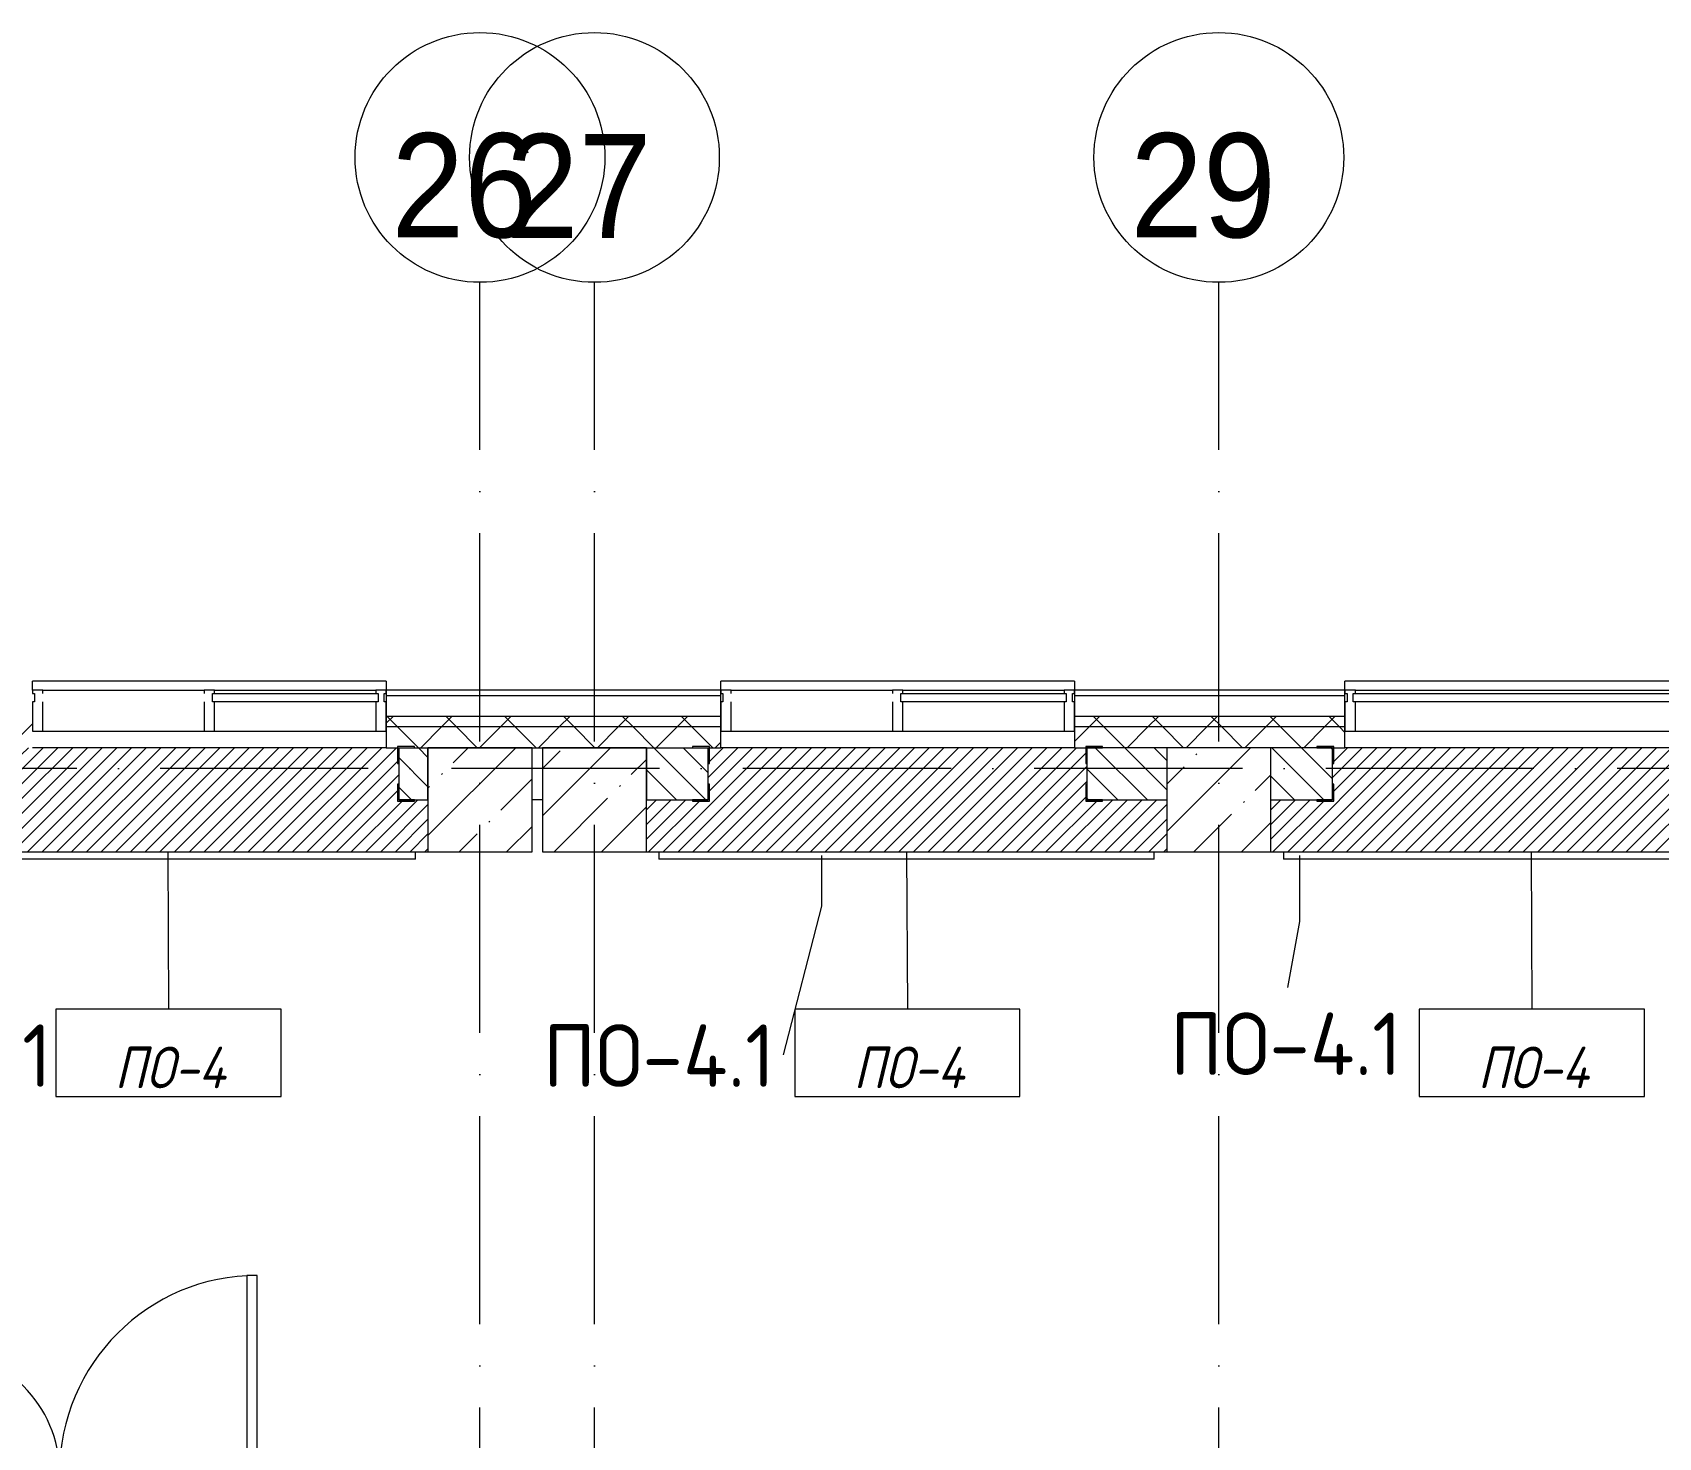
# Model space of a CAD drawing. Header units: millimetres. Extents: x -6467 to 106027, y -7090 to 195095.
# Drawn here: x 36009 to 43822, y 108782 to 115531 of the extents above; entities that cross this region are included whole.
import ezdxf

# ---------------------------------------------------------------- set-up
doc = ezdxf.new("R2010")
doc.units = ezdxf.units.MM
doc.linetypes.add('50_200_ШТРИХ_1Т_ш5_п1_п1_', pattern=[1400, 1000, -200, 0, -200])
for name, color, linetype, lineweight in [('A-DOOR', 7, 'Continuous', 9), ('A-DOOR-2', 7, 'Continuous', 5), ('A-DOOR-FRAM', 7, 'Continuous', 9), ('A-DOOR-FRAM-2', 7, 'Continuous', 5), ('A-FLOR', 7, 'Continuous', 9), ('A-FLOR-IDEN', 7, 'Continuous', 9), ('A-GLAZ', 7, 'Continuous', 5), ('A-GLAZ-CWMG', 7, 'Continuous', 9), ('A-GLAZ-CWMG-1', 7, 'Continuous', 20), ('A-WALL', 7, 'Continuous', 5), ('A-WALL-FNSH-1', 7, 'Continuous', 5), ('A-WALL-IDEN', 7, 'Continuous', 9), ('I-WALL', 7, 'Continuous', 5), ('S-COLS', 7, 'Continuous', 9), ('S-COLS-1', 7, 'Continuous', 5)]:
    doc.layers.add(name, color=color, linetype=linetype, lineweight=lineweight)
for name, color, linetype, lineweight, true_color in [('A-FLOR-PATT-1', 7, 'Continuous', 5, 0xd61c12), ('A-GENM-1', 7, 'Continuous', 9, 0xaaaaaa), ('A-GENM-2', 7, 'Continuous', 20, 0xaaaaaa), ('Оси-1', 7, 'Continuous', 20, 0xaaaaaa), ('Оси-2', 7, 'Continuous', 9, 0xaaaaaa), ('Оси-3', 7, '50_200_ШТРИХ_1Т_ш5_п1_п1_', 9, 0xaaaaaa)]:
    doc.layers.add(name, color=color, linetype=linetype, lineweight=lineweight, true_color=true_color)
doc.styles.add('Arial', font='arial.ttf', dxfattribs={"width": 0.9, "height": 500})
doc.styles.add('GOST Common', font='', dxfattribs={"height": 300})
doc.styles.add('GOST Common_I', font='', dxfattribs={"width": 0.9, "height": 200})
doc.styles.get('GOST Common').set_extended_font_data('GOST Common')
doc.styles.get('GOST Common_I').set_extended_font_data('GOST Common', italic=True)
pattern_1 = [(45, (109.45, 102614.03), (-141.42136, 141.42136), []), (135, (109.45, 102614.03), (-141.42136, -141.42136), [])]
pattern_2 = [(45, (109.45, 102614.03), (-228.0985, 228.0985), []), (45, (337.55, 102614.03), (-228.0985, 228.0985), [403.225, -80.645, 6.706, -73.939])]
pattern_3 = [(135, (109.45, 102614.03), (-70.71068, -70.71068), [])]

# ---------------------------------------------------------------- blocks, each defined once
blk = doc.blocks.new('BSC_Колонна _Прямоугольная - 500х500-V202-АИ_План этажа Радиаторы_3')
at = {"layer": 'S-COLS-1'}
h = blk.add_hatch(dxfattribs=at)
h.set_pattern_fill('FP_152', color=256, style=0, pattern_type=2)
h.set_pattern_definition([(45, (-41600, -9231.04), (-228.0985, 228.0985), []), (45, (-41371.9, -9231.04), (-228.0985, 228.0985), [403.225, -80.645, 6.706, -73.939])])
h.paths.add_polyline_path([(-250, -250), (250, -250), (250, 250), (-250, 250)])
for p, q in [((250, 250), (-250, 250)), ((-250, 250), (-250, -250)), ((250, -250), (250, 250)), ((-250, -250), (250, -250))]:
    blk.add_line(p, q, dxfattribs=at)
blk = doc.blocks.new('Прямоугольный импост - Импост структурный с накладкой - 180мм-22437111-АИ_План этажа Радиаторы_3')
at = {"layer": 'A-GLAZ-CWMG-1'}
for p, q in [((-50, 0), (-50, 17)), ((-50, 17), (0, 17)), ((0, 0), (-10, 0)), ((-10, 0), (-10, -40)), ((0, 17), (0, 0)), ((-50, -180), (-50, -40)), ((-10, -40), (0, -40)), ((0, -40), (0, -180)), ((0, -180), (-50, -180))]:
    blk.add_line(p, q, dxfattribs=at)
blk = doc.blocks.new('Прямоугольный импост - Импост структурный с накладкой - 180мм-22071093-АИ_План этажа Радиаторы_3')
at = {"layer": 'A-GLAZ-CWMG'}
for p, q in [((49825, 55111), (49050, 55111)), ((49825, 54931), (49050, 54931)), ((49825, 54914), (49050, 54914))]:
    blk.add_line(p, q, dxfattribs=at)
blk = doc.blocks.new('Прямоугольный импост - Импост структурный с накладкой - 180мм-22437098-АИ_План этажа Радиаторы_3')
at = {"layer": 'A-GLAZ-CWMG-1'}
for p, q in [((-50, 0), (-50, 17)), ((-50, 17), (0, 17)), ((-40, 0), (-50, 0)), ((-40, -40), (-40, 0)), ((0, 0), (-10, 0)), ((-10, 0), (-10, -40)), ((0, 17), (0, 0)), ((-50, -180), (-50, -40)), ((-50, -40), (-40, -40)), ((-10, -40), (0, -40)), ((0, -40), (0, -180)), ((0, -180), (-50, -180))]:
    blk.add_line(p, q, dxfattribs=at)
blk = doc.blocks.new('Прямоугольный импост - Импост структурный с накладкой - 180мм-22437089-АИ_План этажа Радиаторы_3')
at = {"layer": 'A-GLAZ-CWMG'}
for p, q in [((53650, 55111), (52050, 55111)), ((53650, 54931), (52050, 54931)), ((53650, 54914), (52050, 54914))]:
    blk.add_line(p, q, dxfattribs=at)
blk = doc.blocks.new('Прямоугольный импост - Импост структурный с накладкой - 180мм-V176-АИ_План этажа Радиаторы_3')
at = {"layer": 'A-GLAZ-CWMG'}
for p, q in [((6638, 55111), (5863, 55111)), ((6638, 54914), (5863, 54914))]:
    blk.add_line(p, q, dxfattribs=at)
blk = doc.blocks.new('Прямоугольный импост - Импост структурный с накладкой - 180мм-V179-АИ_План этажа Радиаторы_3')
at = {"layer": 'A-GLAZ-CWMG-1'}
for p, q in [((-25, 0), (-25, 17)), ((-25, 17), (25, 17)), ((-15, 0), (-25, 0)), ((-15, -40), (-15, 0)), ((25, 17), (25, 0)), ((-25, -180), (-25, -40)), ((-25, -40), (-15, -40)), ((25, -40), (25, -180)), ((25, -180), (-25, -180))]:
    blk.add_line(p, q, dxfattribs=at)
blk = doc.blocks.new('Прямоугольный импост - Импост структурный с накладкой - 180мм-22437157-АИ_План этажа Радиаторы_3')
at = {"layer": 'A-GLAZ-CWMG-1'}
for p, q in [((0, 17), (-50, 17)), ((-50, 17), (-50, 0)), ((-50, 0), (-40, 0)), ((-40, 0), (-40, -40)), ((-10, -40), (-10, 0)), ((-10, 0), (0, 0)), ((0, 0), (0, 17)), ((-40, -40), (-50, -40)), ((-50, -40), (-50, -180)), ((0, -40), (-10, -40)), ((0, -180), (0, -40)), ((-50, -180), (0, -180))]:
    blk.add_line(p, q, dxfattribs=at)
blk = doc.blocks.new('110_Дверь_СКБ_2Ст_Наружная1 - СОШ_Д-07_1760_1440_х2400мм_Все учебные помещения_ читальные залы-25236254-АИ_План этажа Радиаторы_3')
at = {"layer": 'A-DOOR-2'}
h = blk.add_hatch(dxfattribs=at)
h.set_pattern_fill('FP_117', color=256, style=0, pattern_type=2)
h.set_pattern_definition([(135, (1456.41, 189.685), (-14.14214, -14.14214), []), (225, (1456.41, 189.685), (14.14214, -14.14214), [])])
h.paths.add_polyline_path([(899.5, -115), (899.5, 115), (839.5, 115), (839.5, -115)])
at = {"layer": 'A-DOOR-FRAM-2'}
h = blk.add_hatch(dxfattribs=at)
h.set_pattern_fill('FP_118', color=256, style=0, pattern_type=2)
h.set_pattern_definition([(45, (-666.384, 189.685), (-14.1421, 14.1421), []), (135, (-666.384, 189.685), (-14.1421, -14.1421), [])])
h.paths.add_polyline_path([(-800.5, -115), (-800.5, 115), (-860.5, 115), (-860.5, -115)])
at = {"layer": 'A-DOOR'}
for p, q in [((789.5, 990), (739.5, 990)), ((739.5, 990), (739.5, 40)), ((789.5, 40), (789.5, 990)), ((-750.5, 630), (-750.5, 40)), ((-700.5, 630), (-750.5, 630)), ((-700.5, 40), (-700.5, 630)), ((-750.5, 40), (-700.5, 40)), ((739.5, 40), (789.5, 40))]:
    blk.add_line(p, q, dxfattribs=at)
at = {"layer": 'A-DOOR-2'}
for p, q in [((-792.5, 123), (-862.5, 123)), ((-862.5, 123), (-862.5, 115)), ((-862.5, 115), (-800.5, 115)), ((-800.5, 115), (-800.5, 40)), ((-792.5, 40), (-792.5, 123)), ((901.5, 123), (831.5, 123)), ((831.5, 123), (831.5, 40)), ((839.5, 40), (839.5, 115)), ((839.5, 115), (901.5, 115)), ((901.5, 115), (901.5, 123)), ((-800.5, 40), (-792.5, 40)), ((831.5, 40), (839.5, 40)), ((-792.5, -40), (-800.5, -40)), ((-800.5, -40), (-800.5, -115)), ((-792.5, -123), (-792.5, -40)), ((839.5, -40), (831.5, -40)), ((831.5, -40), (831.5, -123)), ((839.5, -115), (839.5, -40)), ((-862.5, -115), (-862.5, -123)), ((-800.5, -115), (-862.5, -115)), ((-862.5, -123), (-792.5, -123)), ((831.5, -123), (901.5, -123)), ((901.5, -115), (839.5, -115)), ((901.5, -123), (901.5, -115))]:
    blk.add_line(p, q, dxfattribs=at)
for centre, radius, start, end in [((789.5, 40), 950, 90, 180), ((-750.5, 40), 590, 0, 90)]:
    blk.add_arc(centre, radius, start, end, dxfattribs=at)
at = {"layer": 'A-DOOR-FRAM'}
for p, q in [((-800.5, 115), (-860.5, 115)), ((-860.5, 115), (-860.5, -115)), ((-800.5, -115), (-800.5, 115)), ((899.5, 115), (839.5, 115)), ((839.5, 115), (839.5, -115)), ((899.5, -115), (899.5, 115)), ((-750.5, 40), (-800.5, 40)), ((-800.5, 40), (-800.5, -40)), ((-750.5, -10), (-750.5, 40)), ((789.5, 40), (789.5, -10)), ((839.5, 40), (789.5, 40)), ((839.5, -40), (839.5, 40)), ((-800.5, -40), (-740.5, -40)), ((-740.5, -10), (-750.5, -10)), ((-740.5, -40), (-740.5, -10)), ((789.5, -10), (779.5, -10)), ((779.5, -10), (779.5, -40)), ((779.5, -40), (839.5, -40)), ((-860.5, -115), (-800.5, -115)), ((839.5, -115), (899.5, -115))]:
    blk.add_line(p, q, dxfattribs=at)
blk = doc.blocks.new('Фахверк _газобетон торцы_668 - Фахверк _газобетон торцы_-25585172-АИ_План этажа Радиаторы_3')
at = {"layer": 'A-GENM-2'}
for p, q in [((89406, 11134.7), (89325, 11134.7)), ((89325, 11134.7), (89325, 11128.7)), ((89325, 11128.7), (89400, 11128.7)), ((89400, 11128.7), (89400, 11053.7)), ((89406, 11053.7), (89406, 11134.7)), ((89400, 11053.7), (89406, 11053.7)), ((89400, 10953.7), (89400, 10878.7)), ((89406, 10953.7), (89400, 10953.7)), ((89406, 10872.7), (89406, 10953.7)), ((89400, 10878.7), (89325, 10878.7)), ((89325, 10878.7), (89325, 10872.7)), ((89325, 10872.7), (89406, 10872.7))]:
    blk.add_line(p, q, dxfattribs=at)
blk = doc.blocks.new('Фахверк _газобетон торцы_670 - Фахверк _газобетон торцы_-25585212-АИ_План этажа Радиаторы_3')
at = {"layer": 'A-GENM-2'}
for p, q in [((89406, 11134.7), (89325, 11134.7)), ((89325, 11134.7), (89325, 11128.7)), ((89325, 11128.7), (89400, 11128.7)), ((89400, 11128.7), (89400, 11053.7)), ((89406, 11053.7), (89406, 11134.7)), ((89400, 11053.7), (89406, 11053.7)), ((89400, 10953.7), (89400, 10878.7)), ((89406, 10953.7), (89400, 10953.7)), ((89406, 10872.7), (89406, 10953.7)), ((89400, 10878.7), (89325, 10878.7)), ((89325, 10878.7), (89325, 10872.7)), ((89325, 10872.7), (89406, 10872.7))]:
    blk.add_line(p, q, dxfattribs=at)
blk = doc.blocks.new('Фахверк _газобетон торцы_671 - Фахверк _газобетон торцы_-25585232-АИ_План этажа Радиаторы_3')
at = {"layer": 'A-GENM-2'}
for p, q in [((89406, 11134.7), (89325, 11134.7)), ((89325, 11134.7), (89325, 11128.7)), ((89325, 11128.7), (89400, 11128.7)), ((89400, 11128.7), (89400, 11053.7)), ((89406, 11053.7), (89406, 11134.7)), ((89400, 11053.7), (89406, 11053.7)), ((89400, 10953.7), (89400, 10878.7)), ((89406, 10953.7), (89400, 10953.7)), ((89406, 10872.7), (89406, 10953.7)), ((89400, 10878.7), (89325, 10878.7)), ((89325, 10878.7), (89325, 10872.7)), ((89325, 10872.7), (89406, 10872.7))]:
    blk.add_line(p, q, dxfattribs=at)
blk = doc.blocks.new('Фахверк _газобетон торцы_673 - Фахверк _газобетон торцы_-25585272-АИ_План этажа Радиаторы_3')
at = {"layer": 'A-GENM-2'}
for p, q in [((89406, 11134.7), (89325, 11134.7)), ((89325, 11134.7), (89325, 11128.7)), ((89325, 11128.7), (89400, 11128.7)), ((89400, 11128.7), (89400, 11053.7)), ((89406, 11053.7), (89406, 11134.7)), ((89400, 11053.7), (89406, 11053.7)), ((89400, 10953.7), (89400, 10878.7)), ((89406, 10953.7), (89400, 10953.7)), ((89406, 10872.7), (89406, 10953.7)), ((89400, 10878.7), (89325, 10878.7)), ((89325, 10878.7), (89325, 10872.7)), ((89325, 10872.7), (89406, 10872.7))]:
    blk.add_line(p, q, dxfattribs=at)
blk = doc.blocks.new('Отлив_СКБ - Отлив витража-V318-АИ_План этажа Радиаторы_3')
at = {"layer": 'A-GLAZ'}
for p, q in [((0, 57), (0, 100)), ((1700, 100), (0, 100)), ((1700, 100), (1700, 57)), ((0, 2), (10, 2)), ((40, 2), (1660, 2)), ((1690, 2), (1700, 2)), ((1650, 0), (50, 0))]:
    blk.add_line(p, q, dxfattribs=at)
blk = doc.blocks.new('Отлив_СКБ - Отлив витража-V317-АИ_План этажа Радиаторы_3')
at = {"layer": 'A-GLAZ'}
for p, q in [((0, 57), (0, 100)), ((1700, 100), (0, 100)), ((1700, 100), (1700, 57)), ((0, 2), (10, 2)), ((865, 2), (1660, 2)), ((1690, 2), (1700, 2)), ((1650, 0), (875, 0))]:
    blk.add_line(p, q, dxfattribs=at)
blk = doc.blocks.new('Ось сетки - Круг_Ø6_00__ISO-2_5_0_9K_-17386508-АИ_План этажа Радиаторы_3')
at = {"layer": 'Оси-1'}
blk.add_circle((0, 0), 3, dxfattribs=at)
blk = doc.blocks.new('AAR_СКБ_Марка_Перекрытия_1 мм - Марка пола-27961726-АИ_План этажа Радиаторы_3')
at = {"layer": 'A-FLOR-IDEN'}
for p, q in [((2.723, 2.101), (-2.69, 2.101)), ((-2.69, 2.101), (-2.69, 0)), ((2.723, 0), (2.723, 2.101)), ((-2.69, 0), (2.723, 0))]:
    blk.add_line(p, q, dxfattribs=at)

msp = doc.modelspace()

# ---------------------------------------------------------------- hatches: boundary and pattern name
at = {"layer": 'A-FLOR-PATT-1'}
h = msp.add_hatch(dxfattribs=at)
h.set_pattern_fill('FP_273', color=256, style=0, pattern_type=2)
h.set_pattern_definition([(45, (36659.45, 111845.076), (-35.3553, 35.3553), [])])
h.paths.add_polyline_path([(35955.4, 111595.1), (37909.4, 111595.1), (37909.4, 111845.1), (37844.4, 111845.1), (37844.4, 111839.1), (37763.4, 111839.1), (37763.4, 111920.1), (37769.4, 111920.1), (37769.4, 112020.1), (37763.4, 112020.1), (37763.4, 112095.1), (35955.4, 112095.1), (35955.4, 112020.1), (35949.4, 112020.1), (35949.4, 111920.1), (35955.4, 111920.1), (35955.4, 111839.1), (35874.4, 111839.1), (35874.4, 111845.1), (35409.4, 111845.1), (35409.4, 111595.1), (35949.4, 111595.1)])
h = msp.add_hatch(dxfattribs=at)
h.set_pattern_fill('FP_274', color=256, style=0, pattern_type=2)
h.set_pattern_definition([(45, (40209.45, 111845.076), (-35.3553, 35.3553), [])])
h.paths.add_polyline_path([(40921.6, 111595.1), (41459.4, 111595.1), (41459.4, 111845.1), (41150.9, 111845.1), (41150.9, 111839.1), (41069.9, 111839.1), (41069.9, 111920.1), (41075.9, 111920.1), (41075.9, 112020.1), (41069.9, 112020.1), (41069.9, 112095.1), (39261.9, 112094.3), (39261.9, 112020.1), (39255.9, 112020.1), (39255.9, 111920.1), (39261.9, 111920.1), (39261.9, 111839.1), (39180.9, 111839.1), (39180.9, 111845.1), (38959.4, 111845.1), (38959.4, 111595.1), (40094.5, 111595.1)])
h = msp.add_hatch(dxfattribs=at)
h.set_pattern_fill('FP_275', color=256, style=0, pattern_type=2)
h.set_pattern_definition([(45, (43209.45, 111845.076), (-35.3553, 35.3553), [])])
h.paths.add_polyline_path([(44150.3, 111595.1), (44459.4, 111595.1), (44459.4, 111845.1), (44150.3, 111845.1), (44150.3, 111839.1), (44069.3, 111839.1), (44069.3, 111920.1), (44075.3, 111920.1), (44075.3, 112020.1), (44069.3, 112020.1), (44069.3, 112095.1), (42261.3, 112094.3), (42261.3, 112020.1), (42255.3, 112020.1), (42255.3, 111920.1), (42261.3, 111920.1), (42261.3, 111839.1), (42180.3, 111839.1), (42180.3, 111845.1), (41959.4, 111845.1), (41959.4, 111595.1), (44075.3, 111595.1)])
at = {"layer": 'A-WALL'}
h = msp.add_hatch(dxfattribs=at)
h.set_pattern_fill('FP_122', color=256, style=0, pattern_type=2)
h.set_pattern_definition(pattern_1)
h.paths.add_polyline_path([(74004.7, 112095.1), (74609.4, 112095.1), (74609.4, 112195.1), (68009.4, 112195.1), (68009.4, 112095.1), (72509.4, 112095.1)])
h.paths.add_polyline_path([(59959.4, 112095.1), (60309.4, 112095.1), (60309.4, 112195.1), (59010.9, 112195.1), (59010.9, 112095.1), (59944.4, 112095.1)])
h.paths.add_polyline_path([(53959.4, 112095.1), (54310.9, 112095.1), (54310.9, 112195.1), (53015.4, 112195.1), (53015.4, 112095.1), (53459.4, 112095.1)])
h.paths.add_polyline_path([(56636.1, 112095.1), (57310.9, 112095.1), (57310.9, 112195.1), (56010.9, 112195.1), (56010.9, 112095.1)])
h.paths.add_polyline_path([(50846.5, 112095.1), (51315.4, 112095.1), (51315.4, 112195.1), (50015.9, 112195.1), (50015.9, 112095.1), (50459.4, 112095.1)])
h.paths.add_polyline_path([(48315.9, 112095.1), (48315.9, 112195.1), (47015.9, 112195.1), (47015.9, 112095.1), (47538.2, 112095.1)])
h.paths.add_polyline_path([(44229.9, 112095.1), (45315.9, 112095.1), (45315.9, 112195.1), (44015.3, 112195.1), (44015.3, 112095.1)])
h.paths.add_polyline_path([(41959.4, 112095.1), (42315.3, 112095.1), (42315.3, 112195.1), (41015.9, 112195.1), (41015.9, 112095.1), (41748.6, 112095.1)])
h.paths.add_polyline_path([(39267.4, 112095.1), (39315.9, 112095.1), (39315.9, 112195.1), (37709.4, 112195.1), (37709.4, 112095.1), (38440.3, 112095.1)])
h.paths.add_polyline_path([(35959.1, 112095.1), (36009.4, 112095.1), (36009.4, 112195.1), (34709.4, 112195.1), (34709.4, 112095.1), (35409.4, 112095.1)])
h.paths.add_polyline_path([(33009.4, 112095.1), (33009.4, 112195.1), (31709.4, 112195.1), (31709.4, 112095.1), (32650.8, 112095.1)])
h.paths.add_polyline_path([(28909.4, 112095.1), (30009.4, 112095.1), (30009.4, 112195.1), (28709.4, 112195.1), (28709.4, 112095.1)])
h.paths.add_polyline_path([(25909.4, 112095.1), (27009.4, 112095.1), (27009.4, 112195.1), (23759.4, 112195.1), (23759.4, 112095.1), (24380, 112095.1)])
h = msp.add_hatch(dxfattribs=at)
h.set_pattern_fill('FP_122', color=256, style=0, pattern_type=2)
h.set_pattern_definition(pattern_1)
h.paths.add_polyline_path([(74004.7, 112195.1), (74509.4, 112195.1), (74509.4, 112245.1), (68009.4, 112245.1), (68009.4, 112195.1), (72350.6, 112195.1)])
h.paths.add_polyline_path([(57310.9, 112195.1), (57310.9, 112245.1), (56010.9, 112245.1), (56010.9, 112195.1), (56636.1, 112195.1)])
h.paths.add_polyline_path([(59117.3, 112195.1), (60309.4, 112195.1), (60309.4, 112245.1), (59010.9, 112245.1), (59010.9, 112195.1)])
h.paths.add_polyline_path([(50846.5, 112195.1), (51315.4, 112195.1), (51315.4, 112245.1), (50015.9, 112245.1), (50015.9, 112195.1), (50019.4, 112195.1)])
h.paths.add_polyline_path([(54310.9, 112195.1), (54310.9, 112245.1), (53015.4, 112245.1), (53015.4, 112195.1), (54154.8, 112195.1)])
h.paths.add_polyline_path([(45315.9, 112195.1), (45315.9, 112245.1), (44015.3, 112245.1), (44015.3, 112195.1), (45057, 112195.1)])
h.paths.add_polyline_path([(48315.9, 112195.1), (48315.9, 112245.1), (47015.9, 112245.1), (47015.9, 112195.1), (47538.2, 112195.1)])
h.paths.add_polyline_path([(41748.6, 112195.1), (42315.3, 112195.1), (42315.3, 112245.1), (41015.9, 112245.1), (41015.9, 112195.1)])
h.paths.add_polyline_path([(35959.1, 112195.1), (36009.4, 112195.1), (36009.4, 112245.1), (34709.4, 112245.1), (34709.4, 112195.1), (35132, 112195.1)])
h.paths.add_polyline_path([(37709.4, 112195.1), (39315.9, 112195.1), (39315.9, 112245.1), (37709.4, 112245.1), (37709.4, 112199.3)])
h.paths.add_polyline_path([(31823.7, 112195.1), (33009.4, 112195.1), (33009.4, 112245.1), (31709.4, 112245.1), (31709.4, 112195.1)])
h.paths.add_polyline_path([(30009.4, 112195.1), (30009.4, 112245.1), (28709.4, 112245.1), (28709.4, 112195.1), (29342.5, 112195.1)])
h.paths.add_polyline_path([(27009.4, 112195.1), (27009.4, 112245.1), (23809.4, 112245.1), (23809.4, 112195.1), (26861.2, 112195.1)])
at = {"layer": 'I-WALL'}
h = msp.add_hatch(dxfattribs=at)
h.set_pattern_fill('FP_2', color=256, style=0, pattern_type=2)
h.set_pattern_definition(pattern_3)
h.paths.add_polyline_path([(34909.4, 111845.1), (34909.4, 112095.1), (34769.4, 112095.1), (34769.4, 111845.1)])
h.paths.add_polyline_path([(37909.4, 111845.1), (37909.4, 112095.1), (37769.4, 112095.1), (37769.4, 111845.1)])
h.paths.add_polyline_path([(35409.4, 111845.1), (35949.4, 111845.1), (35949.4, 112095.1), (35409.4, 112095.1), (35409.4, 111980.7)])
h.paths.add_polyline_path([(29949.4, 111845.1), (29949.4, 112095.1), (29409.4, 112095.1), (29409.4, 111845.1)])
h.paths.add_polyline_path([(32650.8, 111845.1), (32949.4, 111845.1), (32949.4, 112095.1), (31769.4, 112095.1), (31769.4, 111845.1), (31823.7, 111845.1)])
h.paths.add_polyline_path([(28769.4, 111845.1), (28909.4, 111845.1), (28909.4, 112095.1), (28769.4, 112095.1)])
h.paths.add_polyline_path([(26409.4, 111845.1), (26949.4, 111845.1), (26949.4, 112095.1), (26409.4, 112095.1)])
h = msp.add_hatch(dxfattribs=at)
h.set_pattern_fill('FP_2', color=256, style=0, pattern_type=2)
h.set_pattern_definition(pattern_3)
h.paths.add_polyline_path([(44459.4, 111845.1), (44459.4, 112095.1), (44075.3, 112095.1), (44075.3, 111845.1), (44229.9, 111845.1)])
h.paths.add_polyline_path([(41459.4, 111845.1), (41459.4, 112095.1), (41075.9, 112095.1), (41075.9, 111845.1)])
h.paths.add_polyline_path([(41959.4, 111845.1), (42255.3, 111845.1), (42255.3, 112095.1), (41959.4, 112095.1), (41959.4, 112032.4)])
h.paths.add_polyline_path([(39255.9, 111845.1), (39255.9, 112095.1), (38959.4, 112095.1), (38959.4, 111845.1)])
at = {"layer": 'S-COLS-1'}
h = msp.add_hatch(dxfattribs=at)
h.set_pattern_fill('FP_1', color=256, style=0, pattern_type=2)
h.set_pattern_definition(pattern_2)
h.paths.add_polyline_path([(37909.4, 111595.1), (38409.4, 111595.1), (38409.4, 112095.1), (37909.4, 112095.1)])
h = msp.add_hatch(dxfattribs=at)
h.set_pattern_fill('FP_1', color=256, style=0, pattern_type=2)
h.set_pattern_definition(pattern_2)
h.paths.add_polyline_path([(38959.4, 111595.1), (38959.4, 112095.1), (38459.4, 112095.1), (38459.4, 111595.1)])

# ---------------------------------------------------------------- linework, layer by layer
at = {"layer": 'A-FLOR'}
for p, q in [((37709.4, 112095.1), (36009.4, 112095.1)), ((41015.9, 112095.1), (39315.9, 112095.1)), ((44015.3, 112095.1), (42315.3, 112095.1)), ((35409.4, 111595.1), (37909.4, 111595.1)), ((38959.4, 111595.1), (41459.4, 111595.1)), ((41959.4, 111595.1), (44459.4, 111595.1))]:
    msp.add_line(p, q, dxfattribs=at)
at = {"layer": 'A-FLOR-IDEN'}
for p, q in [((36659.4, 111595.1), (36662.8, 110839.6)), ((40209.4, 111595.1), (40212.8, 110839.6)), ((43209.4, 111595.1), (43212.8, 110839.6))]:
    msp.add_line(p, q, dxfattribs=at)
at = {"layer": 'A-WALL'}
for p, q in [((39315.9, 112345.1), (37709.4, 112345.1)), ((42315.3, 112345.1), (41015.9, 112345.1)), ((39315.9, 112245.1), (37709.4, 112245.1)), ((39315.9, 112195.1), (37709.4, 112195.1)), ((42315.3, 112245.1), (41015.9, 112245.1)), ((42315.3, 112195.1), (41015.9, 112195.1)), ((37769.4, 112095.1), (37769.4, 111845.1)), ((37909.4, 111845.1), (37909.4, 112095.1)), ((38959.4, 112095.1), (38959.4, 111845.1)), ((39255.9, 111845.1), (39255.9, 112095.1)), ((41459.4, 112095.1), (41075.9, 112095.1)), ((41075.9, 112095.1), (41075.9, 111845.1)), ((42255.3, 112095.1), (41959.4, 112095.1)), ((42255.3, 111845.1), (42255.3, 112095.1)), ((37769.4, 111845.1), (37909.4, 111845.1)), ((38459.4, 111845.1), (38409.4, 111845.1)), ((38959.4, 111845.1), (39255.9, 111845.1)), ((41075.9, 111845.1), (41459.4, 111845.1)), ((41959.4, 111845.1), (42255.3, 111845.1)), ((37849.4, 111560.1), (37849.4, 111595.1)), ((39019.4, 111595.1), (39019.4, 111560.1)), ((41399.4, 111560.1), (41399.4, 111595.1)), ((42019.4, 111595.1), (42019.4, 111560.1)), ((37849.4, 111560.1), (35469.4, 111560.1)), ((41399.4, 111560.1), (39019.4, 111560.1)), ((44399.4, 111560.1), (42019.4, 111560.1))]:
    msp.add_line(p, q, dxfattribs=at)
at = {"layer": 'A-WALL-FNSH-1'}
for p, q in [((39315.9, 112372.1), (37709.4, 112372.1)), ((37709.4, 112372.1), (37709.4, 112095.1)), ((39315.9, 112095.1), (39315.9, 112372.1)), ((42315.3, 112372.1), (41015.9, 112372.1)), ((41015.9, 112372.1), (41015.9, 112095.1)), ((42315.3, 112095.1), (42315.3, 112372.1)), ((37709.4, 112095.1), (39315.9, 112095.1)), ((41015.9, 112095.1), (41075.9, 112095.1)), ((42255.3, 112095.1), (42315.3, 112095.1))]:
    msp.add_line(p, q, dxfattribs=at)
at = {"layer": 'A-WALL-IDEN'}
for p, q in [((39800.9, 111577.6), (39800.9, 111333.3)), ((42097.2, 111577.6), (42097.2, 111260.4)), ((39800.9, 111333.3), (39615.9, 110619.5)), ((42097.2, 111260.4), (42039.3, 110943.2))]:
    msp.add_line(p, q, dxfattribs=at)
at = {"layer": 'S-COLS-1'}
for p, q in [((38409.4, 112095.1), (37909.4, 112095.1)), ((37909.4, 112095.1), (37909.4, 111595.1)), ((38409.4, 111595.1), (38409.4, 112095.1)), ((38959.4, 112095.1), (38459.4, 112095.1)), ((38459.4, 112095.1), (38459.4, 111595.1)), ((38959.4, 111595.1), (38959.4, 112095.1)), ((37909.4, 111595.1), (38409.4, 111595.1)), ((38459.4, 111595.1), (38959.4, 111595.1))]:
    msp.add_line(p, q, dxfattribs=at)
at = {"layer": 'Оси-3'}
for p, q in [((38159.4, 96724.3), (38159.4, 114331)), ((38709.4, 96724.3), (38709.4, 114331)), ((41709.4, 96724.3), (41709.4, 114331)), ((104827.4, 111995.1), (-5157.9, 111995.1))]:
    msp.add_line(p, q, dxfattribs=at)

# ---------------------------------------------------------------- block references
at = {"layer": 'A-DOOR-2'}
msp.add_blockref('110_Дверь_СКБ_2Ст_Наружная1 - СОШ_Д-07_1760_1440_х2400мм_Все учебные помещения_ читальные залы-25236254-АИ_План этажа Радиаторы_3', (36299.9, 108570.1), dxfattribs=at)
at = {"layer": 'A-FLOR-IDEN', "xscale": 199.9999999999999, "yscale": 199.9999999999999, "zscale": 199.9999999999999}
for p in [(36659.4, 110419.4), (40209.4, 110419.4), (43209.4, 110419.4)]:
    msp.add_blockref('AAR_СКБ_Марка_Перекрытия_1 мм - Марка пола-27961726-АИ_План этажа Радиаторы_3', p, dxfattribs=at)
at = {"layer": 'A-GENM-1', "rotation": 180}
for name, p in [('Фахверк _газобетон торцы_673 - Фахверк _газобетон торцы_-25585272-АИ_План этажа Радиаторы_3', (127169.4, 122973.8)), ('Фахверк _газобетон торцы_671 - Фахверк _газобетон торцы_-25585232-АИ_План этажа Радиаторы_3', (130475.9, 122973.8))]:
    msp.add_blockref(name, p, dxfattribs=at)
at = {"layer": 'A-GENM-1'}
for name, p in [('Фахверк _газобетон торцы_670 - Фахверк _газобетон торцы_-25585212-АИ_План этажа Радиаторы_3', (-50144.1, 100966.3)), ('Фахверк _газобетон торцы_668 - Фахверк _газобетон торцы_-25585172-АИ_План этажа Радиаторы_3', (-47144.7, 100966.3))]:
    msp.add_blockref(name, p, dxfattribs=at)
at = {"layer": 'A-GLAZ'}
for name, p in [('Отлив_СКБ - Отлив витража-V317-АИ_План этажа Радиаторы_3', (36009.4, 112315.1)), ('Отлив_СКБ - Отлив витража-V317-АИ_План этажа Радиаторы_3', (39315.9, 112315.1)), ('Отлив_СКБ - Отлив витража-V318-АИ_План этажа Радиаторы_3', (42315.3, 112315.1))]:
    msp.add_blockref(name, p, dxfattribs=at)
at = {"layer": 'A-GLAZ-CWMG', "extrusion": (0, 0, -1)}
for name, p in [('Прямоугольный импост - Импост структурный с накладкой - 180мм-22437111-АИ_План этажа Радиаторы_3', (-36009.4, 112355.1)), ('Прямоугольный импост - Импост структурный с накладкой - 180мм-V179-АИ_План этажа Радиаторы_3', (-36859.4, 112355.1)), ('Прямоугольный импост - Импост структурный с накладкой - 180мм-22437111-АИ_План этажа Радиаторы_3', (-39315.9, 112355.1)), ('Прямоугольный импост - Импост структурный с накладкой - 180мм-V179-АИ_План этажа Радиаторы_3', (-40165.9, 112355.1)), ('Прямоугольный импост - Импост структурный с накладкой - 180мм-22437098-АИ_План этажа Радиаторы_3', (-42315.3, 112355.1))]:
    msp.add_blockref(name, p, dxfattribs=at)
at = {"layer": 'A-GLAZ-CWMG', "rotation": 180}
for name, p in [('Прямоугольный импост - Импост структурный с накладкой - 180мм-V176-АИ_План этажа Радиаторы_3', (42697.4, 167286.1)), ('Прямоугольный импост - Импост структурный с накладкой - 180мм-22071093-АИ_План этажа Радиаторы_3', (86709.4, 167286.1)), ('Прямоугольный импост - Импост структурный с накладкой - 180мм-V176-АИ_План этажа Радиаторы_3', (46003.9, 167286.1)), ('Прямоугольный импост - Импост структурный с накладкой - 180мм-22071093-АИ_План этажа Радиаторы_3', (90015.9, 167286.1)), ('Прямоугольный импост - Импост структурный с накладкой - 180мм-22437089-АИ_План этажа Радиаторы_3', (96015.3, 167286.1))]:
    msp.add_blockref(name, p, dxfattribs=at)
at = {"layer": 'A-GLAZ-CWMG'}
for p in [(37709.4, 112355.1), (41015.9, 112355.1)]:
    msp.add_blockref('Прямоугольный импост - Импост структурный с накладкой - 180мм-22437157-АИ_План этажа Радиаторы_3', p, dxfattribs=at)
at = {"layer": 'S-COLS'}
msp.add_blockref('BSC_Колонна _Прямоугольная - 500х500-V202-АИ_План этажа Радиаторы_3', (41709.4, 111845.1), dxfattribs=at)
at = {"layer": 'Оси-1', "xscale": 199.9999999999999, "yscale": 199.9999999999999, "zscale": 199.9999999999999}
for p in [(38159.4, 114931), (38709.4, 114931), (41709.4, 114931)]:
    msp.add_blockref('Ось сетки - Круг_Ø6_00__ISO-2_5_0_9K_-17386508-АИ_План этажа Радиаторы_3', p, dxfattribs=at)

# ---------------------------------------------------------------- texts
at = {"layer": 'A-FLOR-IDEN', "char_height": 200, "width": 572.4, "attachment_point": 5, "line_spacing_factor": 1.022766, "style": 'GOST Common_I'}
for insert in [(36669.7, 110559.1), (40219.7, 110559.1), (43219.7, 110559.1)]:
    msp.add_mtext('\\pxqc,t0.9,1.8,2.7,3.6,4.5,5.4,6.3,7.2,8.1,9,9.9,10.8,11.7,12.6,13.5,14.4,15.3,16.2,17.1,18,18.9,19.8,20.7,21.6,22.5,23.4,24.3,25.2,26.1,27,27.9,28.8;{ПО-4}', dxfattribs=dict(at, insert=insert))
at = {"layer": 'A-WALL-IDEN', "char_height": 300, "width": 1178, "attachment_point": 2, "line_spacing_factor": 1.022766, "style": 'GOST Common'}
for insert in [(42032.3, 110822.8), (35545.4, 110765.9), (39019.9, 110765.9)]:
    msp.add_mtext('\\pxqc,t0.26667,0.53333,0.8,1.06667,1.33333,1.6,1.86667,2.13333,2.4,2.66667,2.93333,3.2,3.46667,3.73333,4,4.26667,4.53333,4.8,5.06667,5.33333,5.6,5.86667,6.13333,6.4,6.66667,6.93333,7.2,7.46667,7.73333,8,8.26667,8.53333;{ПО-4.1}', dxfattribs=dict(at, insert=insert))
at = {"layer": 'Оси-2', "char_height": 500, "width": 702, "attachment_point": 5, "line_spacing_factor": 0.936439, "style": 'Arial'}
for s, insert in [('\\pxqc,t4.572,9.144,13.716,18.288,22.86,27.432,32.004,36.576,41.148,45.72,50.292,54.864,59.436,64.008,68.58,73.152,77.724,82.296,86.868,91.44,96.012,100.584,105.156,109.728,114.3,118.872,123.444,128.016,132.588,137.16,141.732,146.304;{26}', (38083.5, 114793.5)), ('\\pxqc,t4.572,9.144,13.716,18.288,22.86,27.432,32.004,36.576,41.148,45.72,50.292,54.864,59.436,64.008,68.58,73.152,77.724,82.296,86.868,91.44,96.012,100.584,105.156,109.728,114.3,118.872,123.444,128.016,132.588,137.16,141.732,146.304;{27}', (38633.5, 114793.5)), ('\\pxqc,t4.572,9.144,13.716,18.288,22.86,27.432,32.004,36.576,41.148,45.72,50.292,54.864,59.436,64.008,68.58,73.152,77.724,82.296,86.868,91.44,96.012,100.584,105.156,109.728,114.3,118.872,123.444,128.016,132.588,137.16,141.732,146.304;{29}', (41633.5, 114793.5))]:
    msp.add_mtext(s, dxfattribs=dict(at, insert=insert))

doc.saveas('drawing.dxf')
